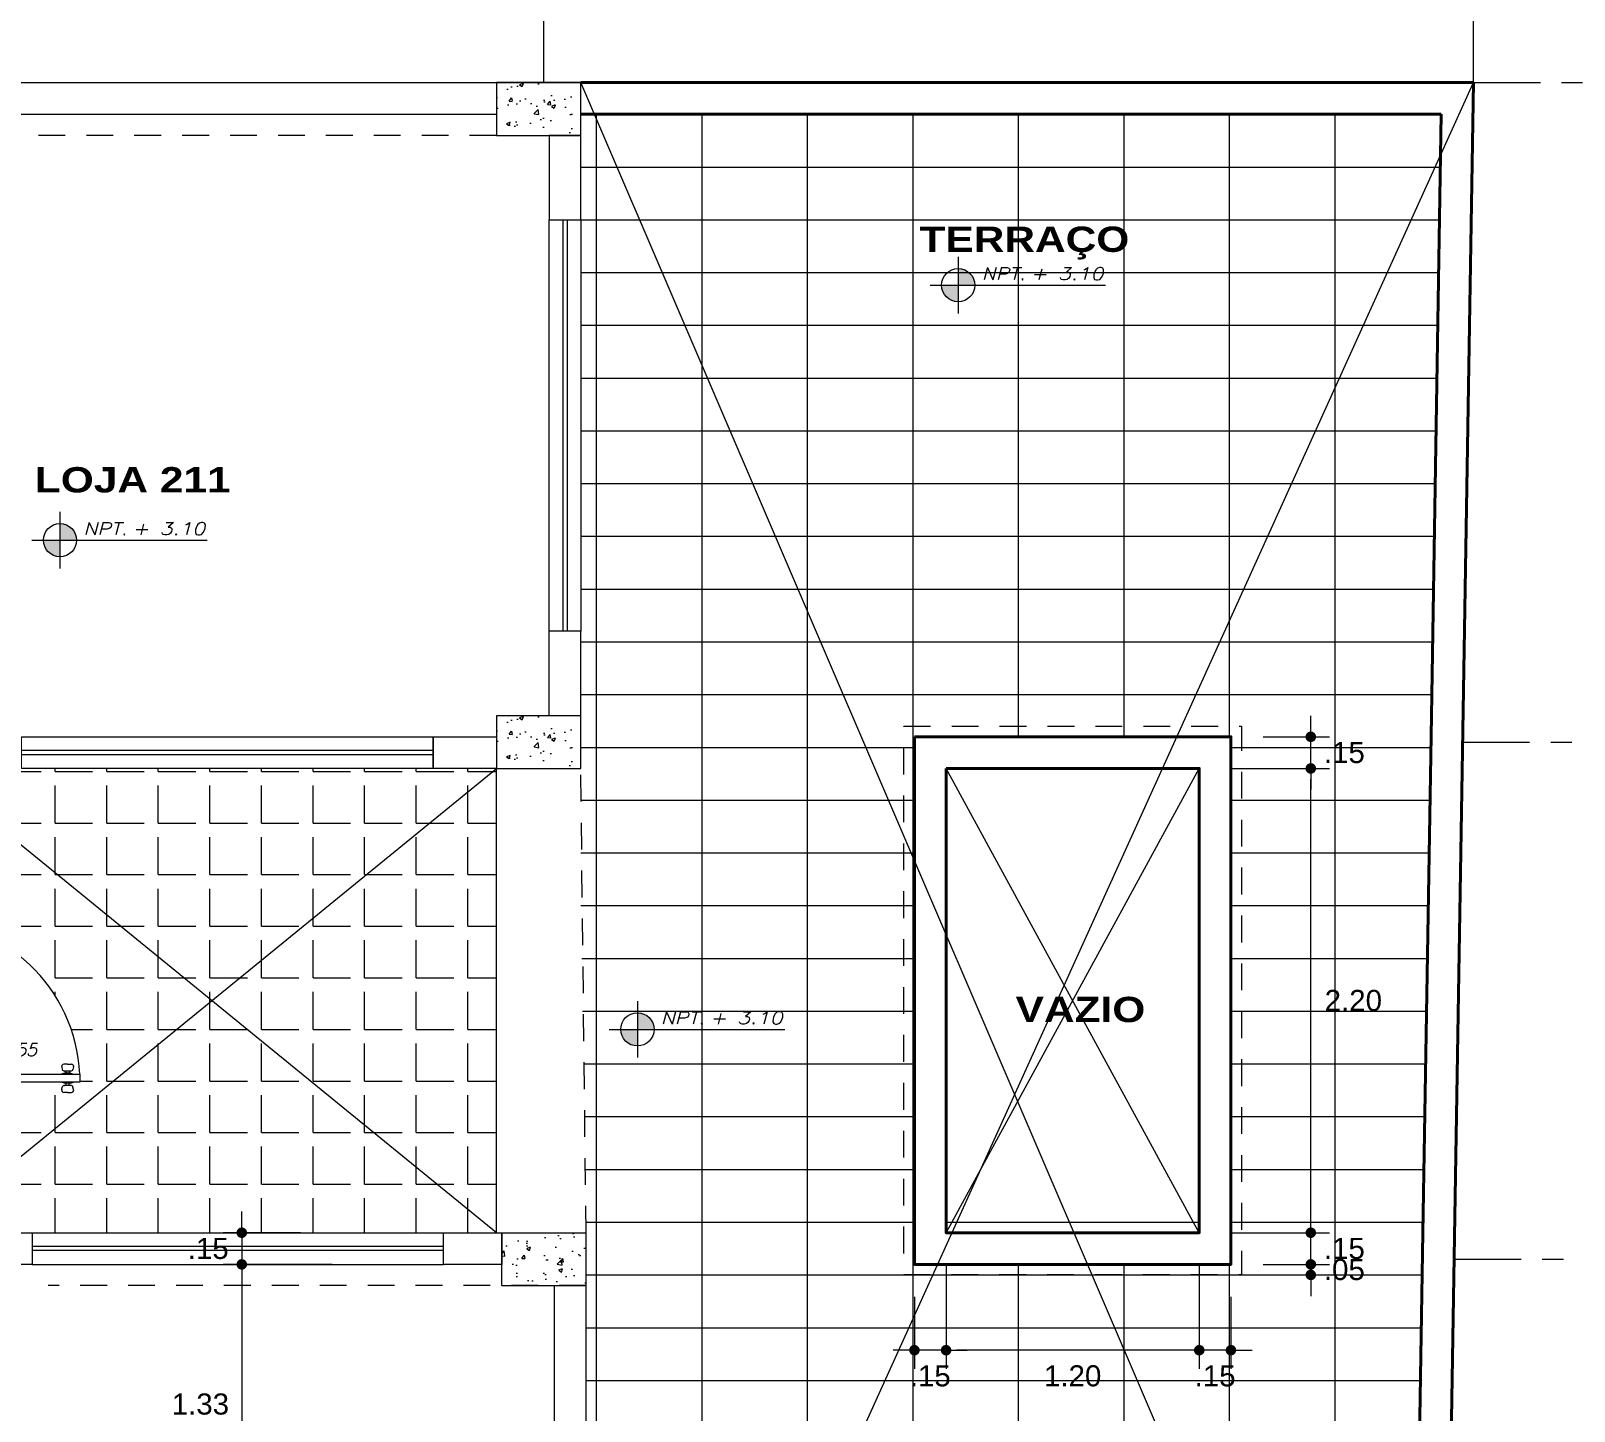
# Model space of a CAD drawing. Header units: millimetres. Extents: x 2178 to 2304, y 1220 to 1359.
# Drawn here: x 2220.64 to 2227.95, y 1287.18 to 1293.72 of the extents above; entities that cross this region are included whole.
import ezdxf
from ezdxf.enums import TextEntityAlignment as Align

# ---------------------------------------------------------------- set-up
doc = ezdxf.new("R2010")
doc.units = ezdxf.units.MM
doc.linetypes.add('CENTER', pattern=[50.8, 31.75, -6.35, 6.35, -6.35])
doc.linetypes.add('HIDDEN', pattern=[9.525, 6.35, -3.175])
doc.layers.get('0').update_dxf_attribs({"lineweight": 0})
for name, color, linetype, lineweight in [('carpinteria', 12, 'Continuous', 5), ('COTAS', 40, 'Continuous', 20), ('Ejes22', 50, 'CENTER', 9), ('PLUMA 4', 5, 'Continuous', 40), ('PLUMA 7', 10, 'Continuous', 0), ('PROY', 13, 'HIDDEN', 13), ('TEXTO', 5, 'Continuous', 18), ('TEXTOS', 42, 'Continuous', 13)]:
    doc.layers.add(name, color=color, linetype=linetype, lineweight=lineweight)
doc.layers.add('pisos....', color=7, linetype='Continuous', lineweight=5, true_color=0x7c7f7e)
doc.styles.add('ARIAL', font='arial.ttf')
doc.styles.add('ARIAL-N', font='arialbd.ttf')
doc.styles.add('SIMPLEX', font='simplex.shx', dxfattribs={"width": 1.2, "oblique": 15})
doc.dimstyles.new('RPM 50', dxfattribs={"dimtxt": 0.1, "dimasz": 0.05, "dimexe": 0.0885, "dimexo": 0.1535, "dimgap": 0.071, "dimtad": 2, "dimtih": 1, "dimtoh": 1, "dimzin": 4, "dimdsep": 46, "dimtxsty": 'ARIAL', "dimblk": 'DOT', "dimcen": 0.4, "dimdle": 0.25, "dimclrd": 8, "dimclre": 8, "dimclrt": 9, "dimadec": 0, "dimazin": 0, "dimtfac": 1, "dimtix": 1, "dimtmove": 0, "dimatfit": 3, "dimldrblk": 'DOT', "dimfxl": 0.5, "dimfxlon": 1, "dimlwd": 0, "dimlwe": 0, "dimarcsym": 0})
pattern_1 = [(0, (1020.13603, -446.54328), (0, 0.244475), [0.1778, -0.066675]), (90, (1020.13603, -446.54328), (-0.244475, 1e-17), [0.1778, -0.066675])]

# ---------------------------------------------------------------- blocks, each defined once
blk = doc.blocks.new('_DOT')
at = {"color": 0, "linetype": 'ByBlock'}
blk.add_line((-0.5, 0), (-1, 0), dxfattribs=at)
at = {"color": 0, "linetype": 'ByBlock', "const_width": 0.5}
blk.add_lwpolyline([(-0.25, 0, 1), (0.25, 0, 1)], format="xyb", close=True, dxfattribs=at)
blk = doc.blocks.new('*D1136')
at = {"color": 8, "lineweight": 0, "transparency": 16777216}
for p, q in [((2228.4242, 1287.7715), (2229.0127, 1287.7715)), ((2228.9242, 1284.2714), (2228.9242, 1287.7215)), ((2228.4242, 1284.2214), (2229.0127, 1284.2214))]:
    blk.add_line(p, q, dxfattribs=at)
at = {"layer": 'Defpoints', "color": 0, "transparency": 16777216}
for p in [(2227.1353, 1287.7715), (2228.9242, 1287.7715), (2227.3233, 1284.2214)]:
    blk.add_point(p, dxfattribs=at)
at = {"color": 8, "lineweight": 0, "transparency": 16777216, "xscale": 0.05, "yscale": 0.05, "zscale": 0.05}
for p, rotation in [((2228.9242, 1287.7715), 90), ((2228.9242, 1284.2214), 270)]:
    blk.add_blockref('_DOT', p, dxfattribs=dict(at, rotation=rotation))
at = {"color": 9, "transparency": 16777216, "insert": (2229.1255, 1285.9965), "char_height": 0.1, "attachment_point": 5, "style": 'ARIAL'}
blk.add_mtext('3.55', dxfattribs=at)
blk = doc.blocks.new('*D1137')
at = {"color": 8, "lineweight": 0, "transparency": 16777216}
for p, q in [((2228.4242, 1288.0215), (2229.0127, 1288.0215)), ((2228.9242, 1287.8215), (2228.9242, 1287.9715)), ((2228.4242, 1287.7715), (2229.0127, 1287.7715))]:
    blk.add_line(p, q, dxfattribs=at)
at = {"layer": 'Defpoints', "color": 0, "transparency": 16777216}
for p in [(2227.1353, 1288.0215), (2228.9242, 1288.0215), (2227.1353, 1287.7715)]:
    blk.add_point(p, dxfattribs=at)
at = {"color": 8, "lineweight": 0, "transparency": 16777216, "xscale": 0.05, "yscale": 0.05, "zscale": 0.05}
for p, rotation in [((2228.9242, 1288.0215), 90), ((2228.9242, 1287.7715), 270)]:
    blk.add_blockref('_DOT', p, dxfattribs=dict(at, rotation=rotation))
at = {"color": 9, "transparency": 16777216, "insert": (2229.0832, 1287.8965), "char_height": 0.1, "attachment_point": 5, "style": 'ARIAL'}
blk.add_mtext('.25', dxfattribs=at)
blk = doc.blocks.new('*D1138')
at = {"color": 8, "lineweight": 0, "transparency": 16777216}
for p, q in [((2228.4242, 1290.4715), (2229.0127, 1290.4715)), ((2228.9242, 1290.2715), (2228.9242, 1290.4215)), ((2228.4242, 1290.2215), (2229.0127, 1290.2215))]:
    blk.add_line(p, q, dxfattribs=at)
at = {"layer": 'Defpoints', "color": 0, "transparency": 16777216}
for p in [(2227.1753, 1290.4715), (2228.9242, 1290.4715), (2227.1753, 1290.2215)]:
    blk.add_point(p, dxfattribs=at)
at = {"color": 8, "lineweight": 0, "transparency": 16777216, "xscale": 0.05, "yscale": 0.05, "zscale": 0.05}
for p, rotation in [((2228.9242, 1290.4715), 90), ((2228.9242, 1290.2215), 270)]:
    blk.add_blockref('_DOT', p, dxfattribs=dict(at, rotation=rotation))
at = {"color": 9, "transparency": 16777216, "insert": (2229.0832, 1290.3465), "char_height": 0.1, "attachment_point": 5, "style": 'ARIAL'}
blk.add_mtext('.25', dxfattribs=at)
blk = doc.blocks.new('*D1139')
at = {"color": 8, "lineweight": 0, "transparency": 16777216}
for p, q in [((2228.4242, 1293.2215), (2229.0127, 1293.2215)), ((2228.9242, 1290.5215), (2228.9242, 1293.1715)), ((2228.4242, 1290.4715), (2229.0127, 1290.4715))]:
    blk.add_line(p, q, dxfattribs=at)
at = {"layer": 'Defpoints', "color": 0, "transparency": 16777216}
for p in [(2227.2242, 1293.2215), (2228.9242, 1293.2215), (2227.1753, 1290.4715)]:
    blk.add_point(p, dxfattribs=at)
at = {"color": 8, "lineweight": 0, "transparency": 16777216, "xscale": 0.05, "yscale": 0.05, "zscale": 0.05}
for p, rotation in [((2228.9242, 1293.2215), 90), ((2228.9242, 1290.4715), 270)]:
    blk.add_blockref('_DOT', p, dxfattribs=dict(at, rotation=rotation))
at = {"color": 9, "transparency": 16777216, "insert": (2229.1264, 1291.8465), "char_height": 0.1, "attachment_point": 5, "style": 'ARIAL'}
blk.add_mtext('2.75', dxfattribs=at)
blk = doc.blocks.new('*D1140')
at = {"color": 8, "lineweight": 0, "transparency": 16777216}
for p, q in [((2228.4242, 1293.4715), (2229.0127, 1293.4715)), ((2228.9242, 1293.2715), (2228.9242, 1293.4215)), ((2228.4242, 1293.2215), (2229.0127, 1293.2215))]:
    blk.add_line(p, q, dxfattribs=at)
at = {"layer": 'Defpoints', "color": 0, "transparency": 16777216}
for p in [(2227.2242, 1293.4715), (2228.9242, 1293.4715), (2227.2242, 1293.2215)]:
    blk.add_point(p, dxfattribs=at)
at = {"color": 8, "lineweight": 0, "transparency": 16777216, "xscale": 0.05, "yscale": 0.05, "zscale": 0.05}
for p, rotation in [((2228.9242, 1293.4715), 90), ((2228.9242, 1293.2215), 270)]:
    blk.add_blockref('_DOT', p, dxfattribs=dict(at, rotation=rotation))
at = {"color": 9, "transparency": 16777216, "insert": (2229.0832, 1293.3465), "char_height": 0.1, "attachment_point": 5, "style": 'ARIAL'}
blk.add_mtext('.25', dxfattribs=at)
blk = doc.blocks.new('*D1166')
at = {"color": 8, "lineweight": 0, "transparency": 16777216}
for p, q in [((2219.0942, 1298.6215), (2219.0942, 1299.21)), ((2222.8442, 1298.6215), (2222.8442, 1299.21)), ((2219.1442, 1299.1215), (2222.7942, 1299.1215))]:
    blk.add_line(p, q, dxfattribs=at)
at = {"layer": 'Defpoints', "color": 0, "transparency": 16777216}
for p in [(2222.8442, 1299.1215), (2222.8442, 1293.4715), (2219.0942, 1292.5215)]:
    blk.add_point(p, dxfattribs=at)
at = {"color": 8, "lineweight": 0, "transparency": 16777216, "xscale": 0.05, "yscale": 0.05, "zscale": 0.05, "rotation": 180}
blk.add_blockref('_DOT', (2219.0942, 1299.1215), dxfattribs=at)
at = {"color": 8, "lineweight": 0, "transparency": 16777216, "xscale": 0.05, "yscale": 0.05, "zscale": 0.05}
blk.add_blockref('_DOT', (2222.8442, 1299.1215), dxfattribs=at)
at = {"color": 9, "transparency": 16777216, "insert": (2220.9692, 1299.2436), "char_height": 0.1, "attachment_point": 5, "style": 'ARIAL'}
blk.add_mtext('3.75', dxfattribs=at)
blk = doc.blocks.new('*D1167')
at = {"color": 8, "lineweight": 0, "transparency": 16777216}
for p, q in [((2222.8442, 1298.6215), (2222.8442, 1299.21)), ((2223.2442, 1298.6215), (2223.2442, 1299.21)), ((2222.8942, 1299.1215), (2223.1942, 1299.1215))]:
    blk.add_line(p, q, dxfattribs=at)
at = {"layer": 'Defpoints', "color": 0, "transparency": 16777216}
for p in [(2223.2442, 1299.1215), (2222.8442, 1293.4715), (2223.2442, 1293.4715)]:
    blk.add_point(p, dxfattribs=at)
at = {"color": 8, "lineweight": 0, "transparency": 16777216, "xscale": 0.05, "yscale": 0.05, "zscale": 0.05, "rotation": 180}
blk.add_blockref('_DOT', (2222.8442, 1299.1215), dxfattribs=at)
at = {"color": 8, "lineweight": 0, "transparency": 16777216, "xscale": 0.05, "yscale": 0.05, "zscale": 0.05}
blk.add_blockref('_DOT', (2223.2442, 1299.1215), dxfattribs=at)
at = {"color": 9, "transparency": 16777216, "insert": (2223.0442, 1299.2436), "char_height": 0.1, "attachment_point": 5, "style": 'ARIAL'}
blk.add_mtext('.40', dxfattribs=at)
blk = doc.blocks.new('*D1168')
at = {"color": 8, "lineweight": 0, "transparency": 16777216}
for p, q in [((2223.2442, 1298.6215), (2223.2442, 1299.21)), ((2227.2242, 1298.6215), (2227.2242, 1299.21)), ((2223.2942, 1299.1215), (2227.1742, 1299.1215))]:
    blk.add_line(p, q, dxfattribs=at)
at = {"layer": 'Defpoints', "color": 0, "transparency": 16777216}
for p in [(2227.2242, 1299.1215), (2223.2442, 1293.4715), (2227.2242, 1293.4715)]:
    blk.add_point(p, dxfattribs=at)
at = {"color": 8, "lineweight": 0, "transparency": 16777216, "xscale": 0.05, "yscale": 0.05, "zscale": 0.05, "rotation": 180}
blk.add_blockref('_DOT', (2223.2442, 1299.1215), dxfattribs=at)
at = {"color": 8, "lineweight": 0, "transparency": 16777216, "xscale": 0.05, "yscale": 0.05, "zscale": 0.05}
blk.add_blockref('_DOT', (2227.2242, 1299.1215), dxfattribs=at)
at = {"color": 9, "transparency": 16777216, "insert": (2225.2342, 1299.2436), "char_height": 0.1, "attachment_point": 5, "style": 'ARIAL'}
blk.add_mtext('3.98', dxfattribs=at)
blk = doc.blocks.new('*D1169')
at = {"color": 8, "lineweight": 0, "transparency": 16777216}
for p, q in [((2227.2242, 1298.6215), (2227.2242, 1299.21)), ((2227.4742, 1298.6215), (2227.4742, 1299.21)), ((2227.1742, 1299.1215), (2227.1242, 1299.1215)), ((2227.2242, 1299.1215), (2227.4742, 1299.1215)), ((2227.5242, 1299.1215), (2227.5742, 1299.1215))]:
    blk.add_line(p, q, dxfattribs=at)
at = {"layer": 'Defpoints', "color": 0, "transparency": 16777216}
for p in [(2227.4742, 1299.1215), (2227.2242, 1293.4715), (2227.4742, 1293.4715)]:
    blk.add_point(p, dxfattribs=at)
at = {"color": 8, "lineweight": 0, "transparency": 16777216, "xscale": 0.05, "yscale": 0.05, "zscale": 0.05}
blk.add_blockref('_DOT', (2227.2242, 1299.1215), dxfattribs=at)
at = {"color": 8, "lineweight": 0, "transparency": 16777216, "xscale": 0.05, "yscale": 0.05, "zscale": 0.05, "rotation": 180}
blk.add_blockref('_DOT', (2227.4742, 1299.1215), dxfattribs=at)
at = {"color": 9, "transparency": 16777216, "insert": (2227.3492, 1299.2436), "char_height": 0.1, "attachment_point": 5, "style": 'ARIAL'}
blk.add_mtext('.25', dxfattribs=at)
blk = doc.blocks.new('*D1142')
at = {"color": 8, "lineweight": 0, "transparency": 16777216}
for p, q in [((2221.6375, 1288.0715), (2221.6375, 1288.1215)), ((2221.9157, 1288.0215), (2221.549, 1288.0215)), ((2221.6375, 1288.0215), (2221.6375, 1287.8715)), ((2222.0657, 1287.8715), (2221.549, 1287.8715)), ((2221.6375, 1287.8215), (2221.6375, 1287.7715))]:
    blk.add_line(p, q, dxfattribs=at)
at = {"layer": 'Defpoints', "color": 0, "transparency": 16777216}
for p in [(2222.0692, 1288.0215), (2221.6375, 1287.8715), (2222.2192, 1287.8715)]:
    blk.add_point(p, dxfattribs=at)
at = {"color": 8, "lineweight": 0, "transparency": 16777216, "xscale": 0.05, "yscale": 0.05, "zscale": 0.05}
for p, rotation in [((2221.6375, 1288.0215), 270), ((2221.6375, 1287.8715), 90)]:
    blk.add_blockref('_DOT', p, dxfattribs=dict(at, rotation=rotation))
at = {"color": 9, "transparency": 16777216, "insert": (2221.4785, 1287.9465), "char_height": 0.1, "attachment_point": 5, "style": 'ARIAL'}
blk.add_mtext('.15', dxfattribs=at)
blk = doc.blocks.new('*D1143')
at = {"color": 8, "lineweight": 0, "transparency": 16777216}
for p, q in [((2222.0657, 1287.8715), (2221.549, 1287.8715)), ((2221.6375, 1287.8215), (2221.6375, 1286.5965)), ((2222.1375, 1286.5465), (2221.549, 1286.5465))]:
    blk.add_line(p, q, dxfattribs=at)
at = {"layer": 'Defpoints', "color": 0, "transparency": 16777216}
for p in [(2222.2192, 1287.8715), (2221.6375, 1286.5465), (2222.5192, 1286.5465)]:
    blk.add_point(p, dxfattribs=at)
at = {"color": 8, "lineweight": 0, "transparency": 16777216, "xscale": 0.05, "yscale": 0.05, "zscale": 0.05}
for p, rotation in [((2221.6375, 1287.8715), 90), ((2221.6375, 1286.5465), 270)]:
    blk.add_blockref('_DOT', p, dxfattribs=dict(at, rotation=rotation))
at = {"color": 9, "transparency": 16777216, "insert": (2221.4413, 1287.209), "char_height": 0.1, "attachment_point": 5, "style": 'ARIAL'}
blk.add_mtext('1.33', dxfattribs=at)
blk = doc.blocks.new('N')
at = {"linetype": 'Continuous'}
h = blk.add_hatch(color=256, dxfattribs=at)
h.paths.add_polyline_path([(0, 0.1), (0, 0), (0.1, 0, 0.414214)])
h.paths.add_polyline_path([(-0.1, 0, 0.414214), (0, -0.1), (0, 0)])
for points in [[(0, 0.17), (0, -0.17)], [(-0.17, 0), (0.8871, 0)]]:
    blk.add_lwpolyline(points)
blk.add_circle((0, 0), 0.1)
at = {"color": 64, "style": 'SIMPLEX', "oblique": 15, "width": 1.2}
blk.add_text('NPT.', height=0.075, dxfattribs=at).set_placement((0.1398, 0.0314))
at = {"color": 64, "style": 'SIMPLEX', "oblique": 15, "width": 1.062312}
blk.add_attdef('NIV', text='', height=0.075, dxfattribs=at).set_placement((0.4349, 0.0314), (0.875, 0.0314), align=Align.FIT)
blk = doc.blocks.new('*D1314')
at = {"color": 8, "lineweight": 0, "transparency": 16777216}
for p, q in [((2226.7038, 1287.9215), (2226.7038, 1287.9715)), ((2226.4788, 1287.8715), (2226.7923, 1287.8715)), ((2226.7038, 1287.8215), (2226.7038, 1287.8715)), ((2226.5288, 1287.8215), (2226.7923, 1287.8215)), ((2226.7038, 1287.7715), (2226.7038, 1287.7215))]:
    blk.add_line(p, q, dxfattribs=at)
at = {"layer": 'Defpoints', "color": 0, "transparency": 16777216}
for p in [(2226.3253, 1287.8715), (2226.7038, 1287.8715), (2226.3753, 1287.8215)]:
    blk.add_point(p, dxfattribs=at)
at = {"color": 8, "lineweight": 0, "transparency": 16777216, "xscale": 0.05, "yscale": 0.05, "zscale": 0.05}
for p, rotation in [((2226.7038, 1287.8715), 270), ((2226.7038, 1287.8215), 90)]:
    blk.add_blockref('_DOT', p, dxfattribs=dict(at, rotation=rotation))
at = {"color": 9, "transparency": 16777216, "insert": (2226.8628, 1287.8465), "char_height": 0.1, "attachment_point": 5, "style": 'ARIAL'}
blk.add_mtext('.05', dxfattribs=at)
blk = doc.blocks.new('*D1315')
at = {"color": 8, "lineweight": 0, "transparency": 16777216}
for p, q in [((2226.7038, 1288.0715), (2226.7038, 1288.1215)), ((2226.3288, 1288.0215), (2226.7923, 1288.0215)), ((2226.7038, 1287.8715), (2226.7038, 1288.0215)), ((2226.4788, 1287.8715), (2226.7923, 1287.8715)), ((2226.7038, 1287.8215), (2226.7038, 1287.7715))]:
    blk.add_line(p, q, dxfattribs=at)
at = {"layer": 'Defpoints', "color": 0, "transparency": 16777216}
for p in [(2226.1753, 1288.0215), (2226.7038, 1288.0215), (2226.3253, 1287.8715)]:
    blk.add_point(p, dxfattribs=at)
at = {"color": 8, "lineweight": 0, "transparency": 16777216, "xscale": 0.05, "yscale": 0.05, "zscale": 0.05}
for p, rotation in [((2226.7038, 1288.0215), 270), ((2226.7038, 1287.8715), 90)]:
    blk.add_blockref('_DOT', p, dxfattribs=dict(at, rotation=rotation))
at = {"color": 9, "transparency": 16777216, "insert": (2226.8628, 1287.9465), "char_height": 0.1, "attachment_point": 5, "style": 'ARIAL'}
blk.add_mtext('.15', dxfattribs=at)
blk = doc.blocks.new('*D1316')
at = {"color": 8, "lineweight": 0, "transparency": 16777216}
for p, q in [((2226.3288, 1290.2215), (2226.7923, 1290.2215)), ((2226.7038, 1288.0715), (2226.7038, 1290.1715)), ((2226.3288, 1288.0215), (2226.7923, 1288.0215))]:
    blk.add_line(p, q, dxfattribs=at)
at = {"layer": 'Defpoints', "color": 0, "transparency": 16777216}
for p in [(2226.1753, 1290.2215), (2226.7038, 1290.2215), (2226.1753, 1288.0215)]:
    blk.add_point(p, dxfattribs=at)
at = {"color": 8, "lineweight": 0, "transparency": 16777216, "xscale": 0.05, "yscale": 0.05, "zscale": 0.05}
for p, rotation in [((2226.7038, 1290.2215), 90), ((2226.7038, 1288.0215), 270)]:
    blk.add_blockref('_DOT', p, dxfattribs=dict(at, rotation=rotation))
at = {"color": 9, "transparency": 16777216, "insert": (2226.9054, 1289.1215), "char_height": 0.1, "attachment_point": 5, "style": 'ARIAL'}
blk.add_mtext('2.20', dxfattribs=at)
blk = doc.blocks.new('*D1317')
at = {"color": 8, "lineweight": 0, "transparency": 16777216}
for p, q in [((2226.7038, 1290.4215), (2226.7038, 1290.4715)), ((2226.4788, 1290.3715), (2226.7923, 1290.3715)), ((2226.7038, 1290.2215), (2226.7038, 1290.3715)), ((2226.3288, 1290.2215), (2226.7923, 1290.2215)), ((2226.7038, 1290.1715), (2226.7038, 1290.1215))]:
    blk.add_line(p, q, dxfattribs=at)
at = {"layer": 'Defpoints', "color": 0, "transparency": 16777216}
for p in [(2226.3253, 1290.3715), (2226.7038, 1290.3715), (2226.1753, 1290.2215)]:
    blk.add_point(p, dxfattribs=at)
at = {"color": 8, "lineweight": 0, "transparency": 16777216, "xscale": 0.05, "yscale": 0.05, "zscale": 0.05}
for p, rotation in [((2226.7038, 1290.3715), 270), ((2226.7038, 1290.2215), 90)]:
    blk.add_blockref('_DOT', p, dxfattribs=dict(at, rotation=rotation))
at = {"color": 9, "transparency": 16777216, "insert": (2226.8628, 1290.2965), "char_height": 0.1, "attachment_point": 5, "style": 'ARIAL'}
blk.add_mtext('.15', dxfattribs=at)
blk = doc.blocks.new('*D1145')
at = {"color": 8, "lineweight": 0, "transparency": 16777216}
for p, q in [((2226.1753, 1287.868), (2226.1753, 1287.3762)), ((2226.3253, 1287.718), (2226.3253, 1287.3762)), ((2226.1253, 1287.4647), (2226.0753, 1287.4647)), ((2226.3253, 1287.4647), (2226.1753, 1287.4647)), ((2226.3753, 1287.4647), (2226.4253, 1287.4647))]:
    blk.add_line(p, q, dxfattribs=at)
at = {"layer": 'Defpoints', "color": 0, "transparency": 16777216}
for p in [(2226.1753, 1288.0215), (2226.3253, 1287.8715), (2226.1753, 1287.4647)]:
    blk.add_point(p, dxfattribs=at)
at = {"color": 8, "lineweight": 0, "transparency": 16777216, "xscale": 0.05, "yscale": 0.05, "zscale": 0.05}
blk.add_blockref('_DOT', (2226.1753, 1287.4647), dxfattribs=at)
at = {"color": 8, "lineweight": 0, "transparency": 16777216, "xscale": 0.05, "yscale": 0.05, "zscale": 0.05, "rotation": 180}
blk.add_blockref('_DOT', (2226.3253, 1287.4647), dxfattribs=at)
at = {"color": 9, "transparency": 16777216, "insert": (2226.2503, 1287.3426), "char_height": 0.1, "attachment_point": 5, "style": 'ARIAL'}
blk.add_mtext('.15', dxfattribs=at)
blk = doc.blocks.new('*D1318')
at = {"color": 8, "lineweight": 0, "transparency": 16777216}
for p, q in [((2224.9753, 1287.868), (2224.9753, 1287.3762)), ((2226.1753, 1287.868), (2226.1753, 1287.3762)), ((2226.1253, 1287.4647), (2225.0253, 1287.4647))]:
    blk.add_line(p, q, dxfattribs=at)
at = {"layer": 'Defpoints', "color": 0, "transparency": 16777216}
for p in [(2224.9753, 1288.0215), (2226.1753, 1288.0215), (2224.9753, 1287.4647)]:
    blk.add_point(p, dxfattribs=at)
at = {"color": 8, "lineweight": 0, "transparency": 16777216, "xscale": 0.05, "yscale": 0.05, "zscale": 0.05, "rotation": 180}
blk.add_blockref('_DOT', (2224.9753, 1287.4647), dxfattribs=at)
at = {"color": 8, "lineweight": 0, "transparency": 16777216, "xscale": 0.05, "yscale": 0.05, "zscale": 0.05}
blk.add_blockref('_DOT', (2226.1753, 1287.4647), dxfattribs=at)
at = {"color": 9, "transparency": 16777216, "insert": (2225.5753, 1287.3426), "char_height": 0.1, "attachment_point": 5, "style": 'ARIAL'}
blk.add_mtext('1.20', dxfattribs=at)
blk = doc.blocks.new('*D1319')
at = {"color": 8, "lineweight": 0, "transparency": 16777216}
for p, q in [((2224.9753, 1287.868), (2224.9753, 1287.3762)), ((2224.8253, 1287.718), (2224.8253, 1287.3762)), ((2224.7753, 1287.4647), (2224.7253, 1287.4647)), ((2224.9753, 1287.4647), (2224.8253, 1287.4647)), ((2225.0253, 1287.4647), (2225.0753, 1287.4647))]:
    blk.add_line(p, q, dxfattribs=at)
at = {"layer": 'Defpoints', "color": 0, "transparency": 16777216}
for p in [(2224.9753, 1288.0215), (2224.8253, 1287.8715), (2224.8253, 1287.4647)]:
    blk.add_point(p, dxfattribs=at)
at = {"color": 8, "lineweight": 0, "transparency": 16777216, "xscale": 0.05, "yscale": 0.05, "zscale": 0.05}
blk.add_blockref('_DOT', (2224.8253, 1287.4647), dxfattribs=at)
at = {"color": 8, "lineweight": 0, "transparency": 16777216, "xscale": 0.05, "yscale": 0.05, "zscale": 0.05, "rotation": 180}
blk.add_blockref('_DOT', (2224.9753, 1287.4647), dxfattribs=at)
at = {"color": 9, "transparency": 16777216, "insert": (2224.9003, 1287.3426), "char_height": 0.1, "attachment_point": 5, "style": 'ARIAL'}
blk.add_mtext('.15', dxfattribs=at)
blk = doc.blocks.new('puerta de 0.80')
for p, q in [((0, 0.7579), (0, 0.8079)), ((0, 0.0579), (0, 0.8079)), ((0, 0.7579), (0.065, 0.7579)), ((0.065, 0.7579), (0.065, 0.7704)), ((0.065, 0.7704), (0.1, 0.7704)), ((0.1, 0.7704), (0.1, 0.8079)), ((0.1, 0.0804), (0.825, 0.0804)), ((0.1, 0.0454), (0.1, 0.0804)), ((0.7434, 0.1132), (0.7462, 0.1025)), ((0.77, 0.1257), (0.753, 0.1257)), ((0.7821, 0.0951), (0.7559, 0.0951)), ((0.7559, 0.0951), (0.7579, 0.0951)), ((0.7821, 0.0855), (0.7559, 0.0855)), ((0.7629, 0.0901), (0.7629, 0.0855)), ((0.77, 0.1257), (0.787, 0.1257)), ((0.7771, 0.0901), (0.7771, 0.0855)), ((0.7841, 0.0951), (0.7821, 0.0951)), ((0.7966, 0.1132), (0.7938, 0.1025)), ((0.825, 0.0804), (0.825, 0.0454)), ((0, 0.0079), (0, 0.0579)), ((0, 0.0579), (0.065, 0.0579)), ((0.065, 0.0454), (0.065, 0.0579)), ((0.1, 0.0454), (0.065, 0.0454)), ((0.825, 0.0454), (0.1, 0.0454)), ((0.1, 0.0454), (0.1, 0.0079)), ((0.7434, 0.0126), (0.7462, 0.0232)), ((0.77, 0), (0.753, 0)), ((0.7821, 0.0403), (0.7559, 0.0403)), ((0.7821, 0.0306), (0.7559, 0.0306)), ((0.7559, 0.0306), (0.7579, 0.0306)), ((0.7629, 0.0356), (0.7629, 0.0403)), ((0.77, 0), (0.787, 0)), ((0.825, 0.0454), (0.772, 0.0454)), ((0.7771, 0.0356), (0.7771, 0.0403)), ((0.7841, 0.0306), (0.7821, 0.0306)), ((0.7966, 0.0126), (0.7938, 0.0232))]:
    blk.add_line(p, q)
at = {"linetype": 'Continuous', "lineweight": 0}
for p, q in [((0.7559, 0.0855), (0.7419, 0.0804)), ((0.7821, 0.0855), (0.796, 0.0804)), ((0.7559, 0.0403), (0.7419, 0.0454)), ((0.7821, 0.0403), (0.796, 0.0454))]:
    blk.add_line(p, q, dxfattribs=at)
for centre, radius, start, end in [((0.1, 0.0454), 0.725, 2.76708, 90), ((0.753, 0.1157), 0.01, 90, 195), ((0.7559, 0.1051), 0.01, 195, 270), ((0.7579, 0.0901), 0.005, 0, 90), ((0.7821, 0.0901), 0.005, 90, 180), ((0.7841, 0.1051), 0.01, 270, 345), ((0.787, 0.1157), 0.01, 345, 90), ((0.753, 0.01), 0.01, 165, 270), ((0.7559, 0.0206), 0.01, 90, 165), ((0.7579, 0.0356), 0.005, 270, 0), ((0.7821, 0.0356), 0.005, 180, 270), ((0.7841, 0.0206), 0.01, 15, 90), ((0.787, 0.01), 0.01, 270, 15)]:
    blk.add_arc(centre, radius, start, end)
blk = doc.blocks.new('P')
at = {"style": 'SIMPLEX', "oblique": 15}
blk.add_text('x', height=0.06, dxfattribs=at).set_placement((-0.017, 0.0255))
blk.add_attdef('L', text='', height=0.06, dxfattribs=at).set_placement((-0.0577, 0.0255), align=Align.RIGHT)
blk.add_attdef('H', (0.0581, 0.0255), '', height=0.06, dxfattribs=at)

msp = doc.modelspace()

# ---------------------------------------------------------------- hatches: boundary and pattern name
h = msp.add_hatch()
h.set_pattern_fill('AR-CONC', color=256, scale=0.001)
h.set_pattern_definition([(50, (1024.83603, -470.25467), (0.182184669, -0.015939086), [0.01905, -0.20955]), (355, (1024.83603, -470.25467), (-0.035243421, 0.191056845), [0.01524, -0.167640584]), (100.451445, (1024.85121, -470.256), (0.146941247, 0.175117752), [0.016190009, -0.178090245]), (46.1842, (1024.83603, -470.20387), (0.27107904, -0.042042328), [0.028575, -0.314325]), (96.635558, (1024.85862, -470.20738), (0.237404134, 0.247426125), [0.024285023, -0.267135608]), (351.184151, (1024.83603, -470.20387), (0.237404134, 0.247426125), [0.022859967, -0.251459732]), (21, (1024.86143, -470.21657), (0.151614391, -0.102265198), [0.01905, -0.20955]), (326, (1024.86143, -470.21657), (0.061802028, 0.184187966), [0.01524, -0.16764]), (71.451445, (1024.87407, -470.2251), (0.21341642, 0.081922769), [0.016190009, -0.178089938]), (37.5, (1024.83603, -470.25467), (0.0030886033, 0.0845550389), [0, -0.165608, 0, -0.17018, 0, -0.168275]), (7.5, (1024.83603, -470.25467), (0.0668196625, 0.100180575), [0, -0.097028, 0, -0.161798, 0, -0.064135]), (327.5, (1024.77939, -470.25467), (0.1355905952, -0.005728744), [0, -0.0635, 0, -0.19812, 0, -0.26289]), (317.5, (1024.75399, -470.25467), (0.1481291814, 0.025426491), [0, -0.08255, 0, -0.131572, 0, -0.18669])])
h.paths.add_polyline_path([(2222.8442, 1293.2215), (2223.2442, 1293.2215), (2223.2442, 1293.4715), (2222.8442, 1293.4715)])
h = msp.add_hatch()
h.set_pattern_fill('AR-CONC', color=256, scale=0.001)
h.set_pattern_definition([(50, (1024.83603, -473.25467), (0.182184669, -0.015939086), [0.01905, -0.20955]), (355, (1024.83603, -473.25467), (-0.035243421, 0.191056845), [0.01524, -0.167640584]), (100.451445, (1024.85121, -473.256), (0.146941247, 0.175117752), [0.016190009, -0.178090245]), (46.1842, (1024.83603, -473.20387), (0.27107904, -0.042042328), [0.028575, -0.314325]), (96.635558, (1024.85862, -473.20738), (0.237404134, 0.247426125), [0.024285023, -0.267135608]), (351.184151, (1024.83603, -473.20387), (0.237404134, 0.247426125), [0.022859967, -0.251459732]), (21, (1024.86143, -473.21657), (0.151614391, -0.102265198), [0.01905, -0.20955]), (326, (1024.86143, -473.21657), (0.061802028, 0.184187966), [0.01524, -0.16764]), (71.451445, (1024.87407, -473.2251), (0.21341642, 0.081922769), [0.016190009, -0.178089938]), (37.5, (1024.83603, -473.25467), (0.0030886033, 0.0845550389), [0, -0.165608, 0, -0.17018, 0, -0.168275]), (7.5, (1024.83603, -473.25467), (0.0668196625, 0.100180575), [0, -0.097028, 0, -0.161798, 0, -0.064135]), (327.5, (1024.77939, -473.25467), (0.1355905952, -0.005728744), [0, -0.0635, 0, -0.19812, 0, -0.26289]), (317.5, (1024.75399, -473.25467), (0.1481291814, 0.025426491), [0, -0.08255, 0, -0.131572, 0, -0.18669])])
h.paths.add_polyline_path([(2222.8442, 1290.2215), (2223.2442, 1290.2215), (2223.2442, 1290.4715), (2222.8442, 1290.4715)])
h = msp.add_hatch()
h.set_pattern_fill('AR-CONC', color=256, scale=0.001)
h.set_pattern_definition([(50, (1020.13603, -473.25467), (0.182184669, -0.015939086), [0.01905, -0.20955]), (355, (1020.13603, -473.25467), (-0.035243421, 0.191056845), [0.01524, -0.167640584]), (100.451445, (1020.15121, -473.256), (0.146941247, 0.175117752), [0.016190009, -0.178090245]), (46.1842, (1020.13603, -473.20387), (0.27107904, -0.042042328), [0.028575, -0.314325]), (96.635558, (1020.15862, -473.20738), (0.237404134, 0.247426125), [0.024285023, -0.267135608]), (351.184151, (1020.13603, -473.20387), (0.237404134, 0.247426125), [0.022859967, -0.251459732]), (21, (1020.16143, -473.21657), (0.151614391, -0.102265198), [0.01905, -0.20955]), (326, (1020.16143, -473.21657), (0.061802028, 0.184187966), [0.01524, -0.16764]), (71.451445, (1020.17407, -473.2251), (0.21341642, 0.081922769), [0.016190009, -0.178089938]), (37.5, (1020.13603, -473.25467), (0.0030886033, 0.0845550389), [0, -0.165608, 0, -0.17018, 0, -0.168275]), (7.5, (1020.13603, -473.25467), (0.0668196625, 0.100180575), [0, -0.097028, 0, -0.161798, 0, -0.064135]), (327.5, (1020.07939, -473.25467), (0.1355905952, -0.005728744), [0, -0.0635, 0, -0.19812, 0, -0.26289]), (317.5, (1020.05399, -473.25467), (0.1481291814, 0.025426491), [0, -0.08255, 0, -0.131572, 0, -0.18669])])
h.paths.add_polyline_path([(2223.2692, 1288.0215), (2222.8692, 1288.0215), (2222.8692, 1287.7715), (2223.2692, 1287.7715)])
at = {"layer": 'pisos....'}
h = msp.add_hatch(dxfattribs=at)
h.set_pattern_fill('ANGLE', color=256, scale=0.035)
h.set_pattern_definition(pattern_1)
h.paths.add_polyline_path([(2222.8442, 1290.2215), (2221.4942, 1289.1215), (2222.8442, 1288.0215)])
h.paths.add_polyline_path([(2221.4942, 1289.1215), (2220.1442, 1288.0215), (2220.6442, 1288.0215), (2222.5942, 1288.0215), (2222.8442, 1288.0215)])
h = msp.add_hatch(dxfattribs=at)
h.set_pattern_fill('ANGLE', color=256, scale=0.035)
h.set_pattern_definition(pattern_1)
h.paths.add_polyline_path([(2222.8442, 1290.2215), (2222.5442, 1290.2215), (2220.5942, 1290.2215), (2220.1442, 1290.2215), (2221.4942, 1289.1215)])
h.paths.add_polyline_path([(2220.1442, 1290.2215), (2220.1442, 1289.5465), (2220.1442, 1289.5039, -0.383749), (2220.8699, 1288.7721), (2220.8708, 1288.7721), (2220.8708, 1288.7349), (2220.84, 1288.7349), (2220.8252, 1288.7295), (2220.8199, 1288.7295), (2220.8199, 1288.7245, 0.464649), (2220.8259, 1288.7191, -0.377935), (2220.8376, 1288.7114), (2220.8407, 1288.7, -0.493145), (2220.8304, 1288.6867), (2220.8124, 1288.6867), (2220.7943, 1288.6867, -0.493145), (2220.7841, 1288.7), (2220.7871, 1288.7114, -0.339454), (2220.7974, 1288.7192), (2220.7996, 1288.7192, 0.414214), (2220.8049, 1288.7245), (2220.8049, 1288.7295), (2220.7974, 1288.7295), (2220.1442, 1288.7345), (2220.1442, 1288.6965), (2220.1442, 1288.0215), (2221.4942, 1289.1215)])

# ---------------------------------------------------------------- linework, layer by layer
for points in [[(2227.3192, 1283.9712), (2223.2442, 1293.4715)], [(2223.2692, 1284.1962), (2227.4742, 1293.4715)], [(2223.1592, 1292.8215), (2223.1592, 1290.8715)], [(2223.1792, 1292.8215), (2223.1792, 1290.8715)], [(2222.5442, 1290.2215), (2222.5442, 1290.3715)], [(2222.5442, 1290.3065), (2220.5942, 1290.3065)], [(2222.5442, 1290.2865), (2220.5942, 1290.2865)], [(2220.6442, 1288.0215), (2222.5942, 1288.0215)], [(2220.6442, 1288.0215), (2220.6442, 1287.8715)], [(2222.5942, 1287.9565), (2220.6442, 1287.9565)], [(2222.5942, 1287.9365), (2220.6442, 1287.9365)], [(2220.6442, 1287.8715), (2220.6442, 1287.8715), (2222.5942, 1287.8715)]]:
    msp.add_lwpolyline(points)
for points in [[(2223.0942, 1290.8715), (2223.0942, 1292.8215), (2223.2442, 1292.8215), (2223.2442, 1290.8715)], [(2220.5942, 1290.3715), (2222.5442, 1290.3715), (2222.5442, 1290.2215), (2220.5942, 1290.2215)]]:
    msp.add_lwpolyline(points, close=True)
at = {"layer": 'Ejes22', "linetype": 'CENTER', "lineweight": 9, "ltscale": 0.01}
for points in [[(2223.0692, 1293.4715), (2223.0692, 1300.2715)], [(2227.4742, 1293.4715), (2227.4742, 1300.2715)], [(2227.4742, 1293.4715), (2230.0742, 1293.4715)], [(2227.4233, 1290.3465), (2230.0742, 1290.3465)], [(2227.3833, 1287.8965), (2230.0742, 1287.8965)]]:
    msp.add_lwpolyline(points, dxfattribs=at)
at = {"layer": 'pisos....'}
for points in [[(2223.3187, 1284.3437), (2223.3187, 1293.3215)], [(2223.8187, 1284.3159), (2223.8187, 1293.3215)], [(2224.3187, 1284.2882), (2224.3187, 1293.3215)], [(2224.8187, 1284.2604), (2224.8187, 1293.3215)], [(2225.3187, 1290.3715), (2225.3187, 1293.3215)], [(2225.8187, 1290.3715), (2225.8187, 1293.3215)], [(2226.3187, 1290.3715), (2226.3187, 1293.3215)], [(2226.8187, 1284.1493), (2226.8187, 1293.3215)], [(2223.2442, 1293.0715), (2227.3177, 1293.0715)], [(2223.2442, 1292.8215), (2227.3136, 1292.8215)], [(2223.2442, 1292.5715), (2227.3095, 1292.5715)], [(2223.2442, 1292.3215), (2227.3055, 1292.3215)], [(2223.2442, 1292.0715), (2227.3014, 1292.0715)], [(2223.2442, 1291.8215), (2227.2973, 1291.8215)], [(2223.2442, 1291.5715), (2227.2932, 1291.5715)], [(2223.2442, 1291.3215), (2227.2892, 1291.3215)], [(2223.2442, 1291.0715), (2227.2851, 1291.0715)], [(2223.2442, 1290.8215), (2227.281, 1290.8215)], [(2223.2442, 1290.5715), (2227.2769, 1290.5715)], [(2223.2442, 1290.3215), (2224.8253, 1290.3215)], [(2226.3187, 1290.3215), (2227.2728, 1290.3215)], [(2220.1442, 1288.0215), (2222.8442, 1290.2215)], [(2222.8442, 1288.0215), (2220.1442, 1290.2215)], [(2222.8442, 1288.0215), (2222.8442, 1290.2215)], [(2224.9753, 1288.0215), (2226.1753, 1290.2215)], [(2226.1753, 1288.0215), (2224.9753, 1290.2215)], [(2223.2442, 1290.0715), (2224.8253, 1290.0715)], [(2226.3253, 1290.0715), (2227.2688, 1290.0715)], [(2223.2442, 1289.8215), (2224.8253, 1289.8215)], [(2226.3253, 1289.8215), (2227.2647, 1289.8215)], [(2223.2447, 1289.5715), (2224.8253, 1289.5715)], [(2226.3253, 1289.5715), (2227.2606, 1289.5715)], [(2223.2487, 1289.3215), (2224.8253, 1289.3215)], [(2226.3253, 1289.3215), (2227.2565, 1289.3215)], [(2223.2526, 1289.0715), (2224.8253, 1289.0715)], [(2226.3253, 1289.0715), (2227.2524, 1289.0715)], [(2223.2566, 1288.8215), (2224.8253, 1288.8215)], [(2226.3253, 1288.8215), (2227.2484, 1288.8215)], [(2223.2605, 1288.5715), (2224.8253, 1288.5715)], [(2226.3253, 1288.5715), (2227.2443, 1288.5715)], [(2223.2645, 1288.3215), (2224.8253, 1288.3215)], [(2226.3253, 1288.3215), (2227.2402, 1288.3215)], [(2223.2685, 1288.0715), (2224.8253, 1288.0715)], [(2224.9753, 1288.0715), (2226.1753, 1288.0715)], [(2226.3253, 1288.0715), (2227.2361, 1288.0715)], [(2225.3187, 1284.2326), (2225.3187, 1287.8715)], [(2225.8187, 1284.2048), (2225.8187, 1287.8715)], [(2226.3187, 1284.1771), (2226.3187, 1287.8715)], [(2223.2692, 1287.8215), (2227.2321, 1287.8215)], [(2223.2692, 1287.5715), (2227.228, 1287.5715)], [(2223.2692, 1287.3215), (2227.2239, 1287.3215)]]:
    msp.add_lwpolyline(points, dxfattribs=at)
at = {"layer": 'PLUMA 4', "ltscale": 0.02}
for points in [[(2223.2442, 1293.4715), (2227.4742, 1293.4715)], [(2227.3192, 1283.9712), (2227.4742, 1293.4715)], [(2223.2442, 1293.3215), (2227.3218, 1293.3215)], [(2227.2753, 1290.4715), (2227.3218, 1293.3215)], [(2227.2353, 1288.0215), (2227.2753, 1290.4715)], [(2227.172, 1284.1296), (2227.2353, 1288.0215)]]:
    msp.add_lwpolyline(points, dxfattribs=at)
for points in [[(2224.8253, 1290.3715), (2226.3253, 1290.3715), (2226.3253, 1287.8715), (2224.8253, 1287.8715)], [(2224.9753, 1290.2215), (2226.1753, 1290.2215), (2226.1753, 1288.0215), (2224.9753, 1288.0215)]]:
    msp.add_lwpolyline(points, close=True, dxfattribs=at)
at = {"layer": 'PLUMA 7'}
for points in [[(2213.1942, 1293.4715), (2223.2442, 1293.4715)], [(2219.0942, 1293.3215), (2222.8442, 1293.3215)], [(2223.0942, 1290.4715), (2223.0942, 1290.8715)], [(2223.2442, 1290.2215), (2223.2442, 1290.8715)], [(2222.5942, 1288.0215), (2223.2692, 1288.0215)], [(2222.8692, 1287.7715), (2222.8692, 1288.0215)], [(2223.2692, 1287.7715), (2223.2692, 1288.0215)], [(2222.8692, 1287.7715), (2223.2692, 1287.7715)], [(2223.1192, 1285.0715), (2223.1192, 1287.7715)], [(2223.2692, 1284.1962), (2223.2692, 1287.7715)]]:
    msp.add_lwpolyline(points, dxfattribs=at)
for points in [[(2222.8442, 1293.2215), (2223.2442, 1293.2215), (2223.2442, 1293.4715), (2222.8442, 1293.4715)], [(2223.0942, 1292.8215), (2223.2442, 1292.8215), (2223.2442, 1293.2215), (2223.0942, 1293.2215)], [(2222.8442, 1290.2215), (2223.2442, 1290.2215), (2223.2442, 1290.4715), (2222.8442, 1290.4715)], [(2222.5442, 1290.3715), (2222.8442, 1290.3715), (2222.8442, 1290.2215), (2222.5442, 1290.2215)], [(2219.4942, 1288.0215), (2220.6442, 1288.0215), (2220.6442, 1287.8715), (2219.4942, 1287.8715)], [(2222.5942, 1288.0215), (2222.8692, 1288.0215), (2222.8692, 1287.8715), (2222.5942, 1287.8715)]]:
    msp.add_lwpolyline(points, close=True, dxfattribs=at)
at = {"layer": 'PROY', "ltscale": 0.02, "flags": 128}
for points in [[(2222.8442, 1293.2215), (2219.0942, 1293.2215)], [(2223.2692, 1288.0215), (2223.2442, 1290.2215)], [(2223.2692, 1287.7715), (2220.7192, 1287.7715)]]:
    msp.add_lwpolyline(points, dxfattribs=at)
msp.add_lwpolyline([(2224.7753, 1290.4215), (2226.3753, 1290.4215), (2226.3753, 1287.8215), (2224.7753, 1287.8215)], close=True, dxfattribs=at)

# ---------------------------------------------------------------- block references
at = {"layer": 'carpinteria', "xscale": 1.0625, "yscale": 1.0625, "zscale": 1.0625}
msp.add_blockref('puerta de 0.80', (2219.9942, 1288.6867), dxfattribs=at)
at = {"layer": 'COTAS'}
ref = msp.add_blockref('N', (2225.033, 1292.5117), dxfattribs=dict(at, xscale=0.7870854846603947, yscale=0.7870854846603947, zscale=0.7870854846603947))
ref.add_attrib('NIV', '+ 3.10', dxfattribs={"layer": '0', "color": 64, "height": 0.05903, "style": 'SIMPLEX', "oblique": 15, "width": 1.173602}).set_placement((2225.3753, 1292.5364), (2225.7217, 1292.5364), align=Align.FIT)
ref = msp.add_blockref('N', (2220.7759, 1291.3033), dxfattribs=dict(at, xscale=0.7870854846603947, yscale=0.7870854846603947, zscale=0.7870854846603947))
ref.add_attrib('NIV', '+ 3.10', dxfattribs={"layer": '0', "color": 64, "height": 0.05903, "style": 'SIMPLEX', "oblique": 15, "width": 1.173602}).set_placement((2221.1182, 1291.328), (2221.4646, 1291.328), align=Align.FIT)
ref = msp.add_blockref('N', (2223.5125, 1288.9851), dxfattribs=dict(at, xscale=0.7870854846603947, yscale=0.7870854846603947, zscale=0.7870854846603947))
ref.add_attrib('NIV', '+ 3.10', dxfattribs={"layer": '0', "color": 64, "height": 0.05903, "style": 'SIMPLEX', "oblique": 15, "width": 1.173602}).set_placement((2223.8548, 1289.0098), (2224.2012, 1289.0098), align=Align.FIT)
at = {"layer": 'TEXTOS'}
msp.add_blockref('P', (2220.4286, 1288.8333), dxfattribs=at).add_auto_attribs({'H': '2.55', 'L': '0.85'})

# ---------------------------------------------------------------- texts
at = {"layer": 'TEXTO', "style": 'ARIAL-N', "width": 1.2}
for s, p in [('TERRAÇO', (2225.3464, 1292.6693)), ('LOJA 211', (2221.1209, 1291.5295)), ('VAZIO', (2225.6122, 1289.0194))]:
    msp.add_text(s, height=0.12, dxfattribs=at).set_placement(p, align=Align.CENTER)

# ---------------------------------------------------------------- dimensions: what is measured, and where the dimension line sits
for base, p1, p2, picture, middle in [((2222.8442, 1299.1215), (2219.0942, 1292.5215), (2222.8442, 1293.4715), '*D1166', (2220.9692, 1299.2436)), ((2223.2442, 1299.1215), (2222.8442, 1293.4715), (2223.2442, 1293.4715), '*D1167', (2223.0442, 1299.2436)), ((2227.2242, 1299.1215), (2223.2442, 1293.4715), (2227.2242, 1293.4715), '*D1168', (2225.2342, 1299.2436)), ((2227.4742, 1299.1215), (2227.2242, 1293.4715), (2227.4742, 1293.4715), '*D1169', (2227.3492, 1299.2436)), ((2224.8253, 1287.4647), (2224.9753, 1288.0215), (2224.8253, 1287.8715), '*D1319', (2224.9003, 1287.3426)), ((2224.9753, 1287.4647), (2226.1753, 1288.0215), (2224.9753, 1288.0215), '*D1318', (2225.5753, 1287.3426))]:
    dim = msp.add_linear_dim(base=base, p1=p1, p2=p2, dimstyle='RPM 50', override={"dimtmove": 1})
    dim.commit()
    dim.dimension.update_dxf_attribs({"geometry": picture, "text_midpoint": middle})
for base, p1, p2, picture, middle in [((2228.9242, 1293.4715), (2227.2242, 1293.2215), (2227.2242, 1293.4715), '*D1140', (2229.0832, 1293.3465)), ((2228.9242, 1293.2215), (2227.1753, 1290.4715), (2227.2242, 1293.2215), '*D1139', (2229.1264, 1291.8465)), ((2226.7038, 1290.3715), (2226.1753, 1290.2215), (2226.3253, 1290.3715), '*D1317', (2226.8628, 1290.2965)), ((2228.9242, 1290.4715), (2227.1753, 1290.2215), (2227.1753, 1290.4715), '*D1138', (2229.0832, 1290.3465)), ((2226.7038, 1290.2215), (2226.1753, 1288.0215), (2226.1753, 1290.2215), '*D1316', (2226.9054, 1289.1215)), ((2226.7038, 1288.0215), (2226.3253, 1287.8715), (2226.1753, 1288.0215), '*D1315', (2226.8628, 1287.9465)), ((2228.9242, 1288.0215), (2227.1353, 1287.7715), (2227.1353, 1288.0215), '*D1137', (2229.0832, 1287.8965)), ((2221.6374563972, 1286.5465132116), (2222.2192489342, 1287.8715132116), (2222.5192489342, 1286.5465132116), '*D1143', (2221.4412858652, 1287.2090132116)), ((2228.9242, 1287.7715), (2227.3233, 1284.2214), (2227.1353, 1287.7715), '*D1136', (2229.1255, 1285.9965))]:
    dim = msp.add_linear_dim(base=base, p1=p1, p2=p2, angle=90, dimstyle='RPM 50', override={"dimtmove": 1})
    dim.commit()
    dim.dimension.update_dxf_attribs({"geometry": picture, "text_midpoint": middle})
for base, p1, p2, picture, middle in [((2221.6375, 1287.8715), (2222.0692, 1288.0215), (2222.2192, 1287.8715), '*D1142', (2221.4785, 1287.9465)), ((2226.7038, 1287.8715), (2226.3753, 1287.8215), (2226.3253, 1287.8715), '*D1314', (2226.8628, 1287.8465))]:
    dim = msp.add_linear_dim(base=base, p1=p1, p2=p2, angle=90, dimstyle='RPM 50')
    dim.commit()
    dim.dimension.update_dxf_attribs({"geometry": picture, "text_midpoint": middle})
dim = msp.add_linear_dim(base=(2226.1753, 1287.4647), p1=(2226.3253, 1287.8715), p2=(2226.1753, 1288.0215), dimstyle='RPM 50')
dim.commit()
dim.dimension.update_dxf_attribs({"geometry": '*D1145', "text_midpoint": (2226.2503, 1287.3426)})

doc.saveas('drawing.dxf')
